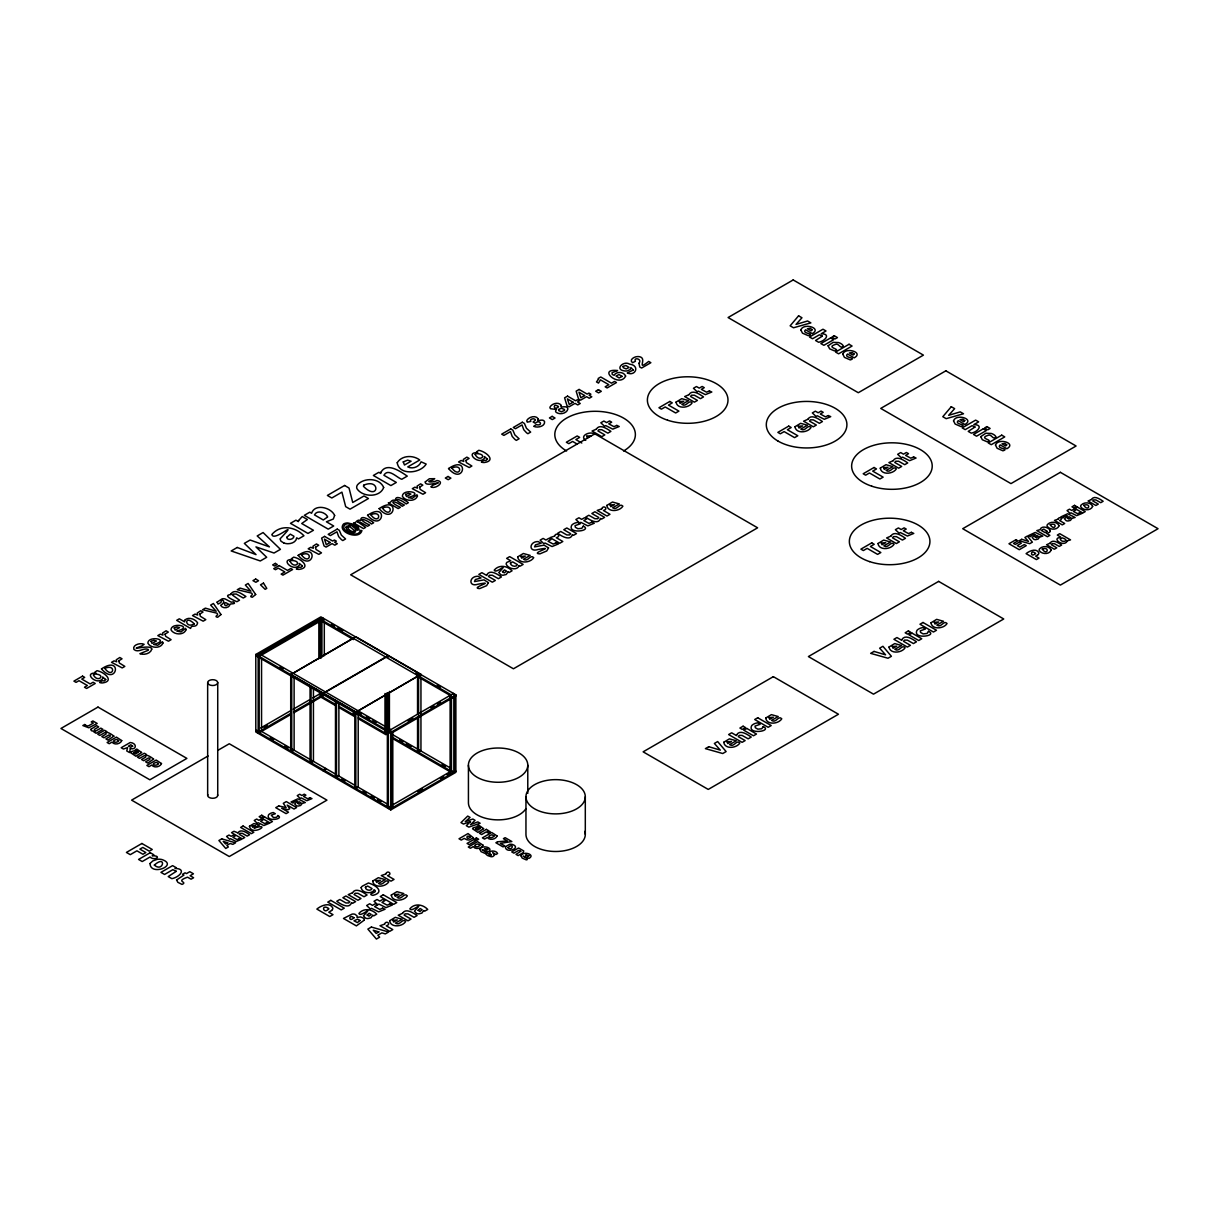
<?xml version="1.0" encoding="UTF-8"?>
<svg xmlns="http://www.w3.org/2000/svg" width="1219" height="1219" viewBox="0 0 1219 1219"><rect width="100%" height="100%" fill="white"/><g stroke="black" fill="none" stroke-linecap="round" stroke-linejoin="round"><path stroke-width="1.5" d="M255.792 654.466L320.902 616.86L455.876 694.8L455.876 772.328L390.766 809.919L255.792 731.994L255.792 654.466L390.766 732.39L455.876 694.8M256.813 655.045L255.792 655.639L390.766 733.564L455.876 695.973M311.135 623.686L314.395 621.797M257.148 655.319L322.258 617.728M323.279 618.231L258.169 655.837L258.169 733.366L290.716 714.563M258.169 657.011L321.648 620.349M355.826 636.745L290.716 674.625L355.826 636.745L420.951 674.336L355.826 712.216L420.951 674.336M208.114 755.963L131.606 800.136L229.279 856.53L326.951 800.136L229.279 743.758L217.881 750.325M256.813 730.227L255.792 730.821L390.766 808.746L455.876 771.155M260.668 728.002L289.97 711.088M293.23 709.199L309.504 699.813M312.765 697.923L319.881 693.809M263.929 727.301L267.19 725.412M323.279 693.428L388.389 655.837M258.169 732.192L290.716 713.389M293.977 711.515L322.258 695.18M293.977 712.688L321.648 696.719M324.3 695.18L321.923 696.552L321.923 692.803M407.923 720.917L412.799 718.098M430.718 707.751L433.964 705.877M437.225 704.003L440.486 702.114M388.389 807.374L451.868 770.728M417.69 791.634L422.566 788.815M440.486 778.484L443.731 776.594M446.992 774.72L450.238 772.831M395.52 500.278C390.385 499.211 391.893 502.99 388.267 502.883A64.912 37.484 0 0 1 390.187 503.95L398.202 508.567L400.35 507.333C387.429 501.283 393.417 499.18 402.209 506.251L404.358 505.016C391.101 498.815 397.668 496.986 406.201 503.95L408.35 502.716C406.856 501.253 394.865 493.451 395.535 500.262M283.768 542.927L280.964 541.206L280.035 538.889C301.245 516.536 273.772 542.821 271.883 534.486C280.553 524.2 295.181 526.562 303.942 535.766L298.518 538.905L296.659 537.838C296.339 541.937 291.6 543.75 288.004 543.72A7.344 4.236 0 0 1 283.768 542.927M594.857 434.452C590.956 430.368 578.629 435.823 585.745 440.379M581.813 443.03L575.856 439.587L579.665 437.377L577.212 435.96L566.347 442.238L568.801 443.655L572.61 441.446L577.09 444.036M323.279 619.42L324.3 619.999M331.416 624.113L334.676 625.987M337.922 627.876L342.813 630.695M416.06 672.979L420.951 675.798M437.225 685.2L440.486 687.074M320.902 620.776L353.464 639.579M416.944 676.225L451.121 695.973L451.121 694.8L320.902 619.602L320.902 658.382M280.065 666.915L283.326 668.789M358.203 712.018L361.464 713.907M366.34 716.726L369.601 718.601M372.862 720.475L376.107 722.364M387.505 728.947L390.766 730.821L390.766 729.648L260.531 654.466L260.531 655.639M290.716 674.336L355.826 711.926M391.649 734.067L450.238 767.909M399.786 739.948L403.032 741.822M406.293 743.697L411.184 746.516M442.101 764.374L445.362 766.263M318.86 694.403L321.237 695.775M320.902 695.973L335.545 704.43M338.806 706.304L355.079 715.705M358.34 717.58L387.032 734.143L387.032 692.803M392.518 737.327L451.121 771.155M335.545 705.603L320.902 697.146L320.902 692.209M338.806 707.477L355.079 716.879M358.34 718.753L386.012 734.737L386.012 694.083M392.518 738.501L451.121 772.328L451.121 697.847M260.531 730.821L335.423 774.05M337.861 775.467L354.942 785.326M357.182 786.621L387.505 804.129M270.298 737.632L273.559 739.506M284.956 746.089L288.202 747.978M341.93 778.987L345.19 780.861M363.094 791.207L366.34 793.081M371.231 795.9L374.477 797.775M377.738 799.664L380.998 801.538M585.303 796.754A29.683 17.127 0 0 1 540.794 811.595A29.683 17.127 0 0 1 540.794 781.928A29.683 17.127 0 0 1 585.303 796.754L585.303 834.345M527.781 765.151A29.683 17.127 0 0 1 483.257 779.977A29.683 17.127 0 0 1 483.257 750.31A29.683 17.127 0 0 1 527.781 765.151L527.781 793.34M525.953 796.754L525.953 834.345A29.683 17.127 0 0 0 558.211 851.426A29.683 17.127 0 0 0 584.846 831.373M468.431 765.151L468.431 802.742A29.683 17.127 0 0 0 492.948 819.61A29.683 17.127 0 0 0 525.983 808.593M454.855 696.552L454.855 771.749M453.834 697.146L453.834 772.328L451.472 770.957L451.472 697.649M453.498 694.601L453.498 693.428L388.389 731.019L388.389 808.547M450.116 695.379L450.116 770.56M420.951 677.688L420.951 750.98L418.574 752.352L418.574 677.17M417.553 676.591L417.553 714.182M417.553 717.93L417.553 751.773M392.792 732.39L392.792 807.572M391.787 732.969L391.787 808.167M390.766 732.39L390.766 809.919M389.41 691.432L389.41 729.023M388.389 657.011L388.389 655.532L323.279 693.123L323.279 694.601M388.389 692.712L388.389 730.318M387.368 731.598L387.368 806.795M384.991 693.504L384.991 732.969M358.203 713.907L358.203 787.215L355.826 788.586L355.826 713.389M354.82 712.81L354.82 787.992M354.47 711.591L354.47 715.355M353.464 711.012L353.464 714.761M338.882 702.738L338.882 776.046L336.505 777.417L336.505 702.235M335.484 701.641L335.484 776.838M325.656 769.585L325.656 768.412L323.279 769.783L323.279 770.957M324.3 621.873L324.3 655.715M321.923 621.37L321.923 657.087M319.881 620.501L319.881 658.108M318.86 621.096L318.86 658.687M313.435 688.065L313.435 761.357L311.074 762.728L311.074 687.546M310.053 686.967L310.053 762.149M294.114 676.895L294.114 750.203L291.737 751.574L291.737 676.393M290.716 675.798L290.716 750.98M261.552 658.108L261.552 731.415M259.175 657.59L259.175 732.771M217.729 682.61A5.028 2.91 0 0 1 210.171 685.124A5.028 2.91 0 0 1 210.171 680.08A5.028 2.91 0 0 1 217.729 682.61L217.729 795.382M207.657 682.61L207.657 795.382M217.561 794.636A5.028 2.91 0 0 1 212.7 798.293A5.028 2.91 0 0 1 207.824 794.636M566.606 450.984A40.288 23.252 0 0 1 566.606 418.102A40.288 23.252 0 0 1 623.579 418.102A40.288 23.252 0 0 1 623.579 450.984M334.631 515.469L333.305 519.035L326.418 521.793L333.701 525.998L328.246 529.153L304.323 515.332L309.778 512.178L311.592 513.245C314.852 503.203 331.324 507.485 334.631 515.469M1050.275 530.661L1049.681 532.246L1046.618 533.465L1049.864 535.339L1047.441 536.741L1036.805 530.6L1040.036 529.671C1041.483 525.206 1048.797 527.111 1050.275 530.661M151.75 649.148C150.623 653.75 143.964 655.197 139.88 653.719L148.337 650.23A1.813 1.051 0 0 0 148.108 649.377C143.613 647.411 138.204 653.399 133.877 649.407C132.14 644.729 140.642 642.504 144.116 644.318L141.709 646.024C125.039 651.936 151.628 643.464 151.75 649.148M639 363.292L639.746 366.995L641.59 368.047L650.87 362.698L648.691 361.433C636.074 371.338 646.969 359.194 640.417 356.984A4.312 2.484 0 0 0 637.598 356.588C634.657 356.42 628.562 359.834 632.585 362.729L635.404 361.281C633.057 356.999 642.703 358.584 639 363.292M217.089 602.125L218.064 604.075L220.959 602.567C220.929 597.828 227.465 601.287 220.654 605.34C222.285 608.571 227.816 608.494 229.66 605.477C227.724 602.689 237.705 604.99 233.484 601.866L231.29 602.201L225.088 598.94A4.099 2.362 0 0 0 222.208 598.803L217.089 602.125M488.423 582.636L486.625 585.669L479.798 588.548C468.797 588.213 498.144 580.381 478.016 584.206C468.142 587.482 468.949 575.993 478.061 576.267L481.017 577.974L475.38 579.528L474.481 581.57L484.004 579.863L488.423 582.636M548.535 547.941L546.737 550.973L539.91 553.853C528.909 553.517 558.241 545.685 538.128 549.495C528.254 552.786 529.061 541.282 538.173 541.571L541.114 543.263L535.491 544.832L534.592 546.874L544.101 545.152L548.535 547.941M105.718 679.486L104.285 680.888L101.985 680.781L99.638 682.488L100.4 682.731A4.343 2.514 0 0 0 102.914 682.884C114.815 681.025 104.148 671.943 97.002 670.694L94.716 672.324A19.733 11.398 0 0 0 96.011 673.162C82.907 672.141 96.179 685.413 102.152 679.227A4.266 2.468 0 0 0 102.533 676.987L105.718 679.486M302.388 565.936L300.956 567.338L298.64 567.246L296.308 568.953L297.055 569.182A4.343 2.514 0 0 0 299.584 569.334C311.485 567.475 300.803 558.393 293.672 557.159L291.387 558.774A19.733 11.398 0 0 0 292.682 559.628C279.578 558.592 292.834 571.863 298.823 565.692A4.266 2.468 0 0 0 299.188 563.437L302.388 565.936M487.478 459.075L486.046 460.477L483.745 460.386L481.414 462.092L482.16 462.321A4.343 2.514 0 0 0 484.674 462.473C496.575 460.614 485.909 451.533 478.777 450.299L476.477 451.914A19.733 11.398 0 0 0 477.772 452.767C464.668 451.731 477.939 465.003 483.928 458.816A4.266 2.468 0 0 0 484.293 456.576L487.478 459.075M277.841 815.526L276.667 817.294L273.513 817.614L271.258 815.161L275.342 813.728L273.254 812.524L271.487 812.997A8.167 4.724 0 0 0 268.637 814.734C264.995 822.429 285.124 819.122 277.841 815.526M583.292 526.12L581.813 528.315L577.867 528.711L575.353 527.278L575.048 525.648L580.153 523.85L577.547 522.357L575.338 522.951A10.224 5.897 0 0 0 571.787 525.115C566.759 534.638 593.104 530.798 583.292 526.12M763.246 726.57L761.784 728.764L757.837 729.16L755.323 727.728L755.018 726.097L760.123 724.299L757.517 722.806L755.308 723.4A10.224 5.897 0 0 0 751.742 725.564C746.729 735.087 773.075 731.248 763.246 726.57M928.528 631.29L927.049 633.484L923.118 633.895L920.589 632.448L920.284 630.832L925.389 629.034L922.783 627.526L920.574 628.12A10.224 5.897 0 0 0 917.023 630.299C912.01 639.823 938.34 635.968 928.528 631.29M154.341 865.063C163.346 873.139 166.957 854.031 154.341 865.063M507.896 847.662C512.833 851.807 514.509 841.567 507.896 847.662M230.97 593.744L230.924 594.567C224.753 595.04 227.359 597.615 236.882 601.714L239.518 600.19L232.509 595.085A2.575 1.493 0 0 1 233.286 594.095L236.227 594.034L243.282 598.011L245.918 596.487C242.139 594.247 234.962 588.396 230.97 593.744M286.694 537.35C287.12 540.413 292.118 539.773 293.505 537.579L293.947 536.269L290.305 534.151L286.694 537.35M297.649 803.23L299.097 804.174L300.88 802.742L299.249 801.812L297.649 803.23M367.163 915.012L368.976 916.2L371.201 914.402L369.159 913.244L367.163 915.012M418.132 910.303L419.946 911.492L422.155 909.709L420.128 908.536L418.132 910.303M502.472 571.681L504.285 572.869L506.51 571.086L504.483 569.913L502.472 571.681M1035.114 536.832L1036.577 537.777L1038.344 536.36L1036.729 535.415L1035.114 536.832M1067.463 518.166L1068.911 519.111L1070.693 517.679L1069.063 516.749L1067.463 518.166M101.482 668.911C116.902 687.089 122.967 654.557 101.482 668.911M298.152 555.361C313.573 573.555 319.637 541.023 298.152 555.361M367.559 515.287C382.979 533.48 389.044 500.948 367.559 515.287M379.124 508.613C394.545 526.791 400.624 494.259 379.124 508.613M425.294 481.886C424.547 488.331 449.019 478.488 432.775 485.269L430.795 486.823C435.229 489.657 445.88 481.673 436.996 480.53C432.654 483.09 423.755 481.764 432.623 480.164L434.726 478.671L429.362 478.762L425.294 481.886M448.546 468.538C463.967 486.716 470.031 454.184 448.546 468.538M538.249 418.894C535.232 422.978 543.232 417.675 544.603 421.744C545.122 426.467 537.32 428.143 533.724 426.33L536.177 424.639C543.567 426.528 540.246 418.666 535.248 423.222L533.114 421.987L535.248 420.387A1.996 1.158 0 0 0 534.699 419.168C533.328 418.056 528.939 419.488 530.859 421.363L527.355 422.17A4.983 2.88 0 0 1 526.882 420.342C528.924 416.761 535.888 414.887 538.249 418.894M361.144 887.722C361.875 892.491 369.464 894.152 373.06 891.302A5.79 3.352 0 0 0 373.989 889.687C379.612 892.78 365.67 893.497 372.877 895.386C384.899 892.399 376.656 885.375 368.428 882.983L362.698 885.969A5.531 3.2 0 0 0 361.144 887.722M828.082 345.785L829.651 348.847L834.619 350.935C842.024 349.213 825.644 347.75 834.832 344.642C839.068 342.097 840.043 350.036 843.35 345.906L842.314 344.627A10.224 5.897 0 0 0 838.55 342.569L833.141 342.341L828.082 345.785M980.762 436.661L982.316 439.739L987.283 441.827C994.689 440.105 978.308 438.627 987.497 435.518C991.733 432.989 992.723 440.928 996.014 436.783L994.994 435.518A10.224 5.897 0 0 0 991.23 433.461L985.805 433.233L980.762 436.661M345.983 527.324C346.409 531.042 352.321 534.425 355.537 531.88L355.308 529.975L359.087 529.884L358.401 527.416L353.876 524.399L347.765 522.951A5.745 3.322 0 0 0 343.575 523.972C336.505 531.911 359.392 540.718 361.936 530.539L360.352 530.387C358.401 539.423 337.541 529.747 345.678 524.261C353.769 520.635 365.426 537.67 350.295 524.505L349.03 525.237C352.154 527.37 346.044 524.551 345.983 527.324M479.936 849.414L481.063 851.654L485.147 853.437C490.51 853.041 473.673 846.245 487.89 851.99C494.99 848.165 481.657 844.112 479.936 849.414M521.031 855.845L522.159 858.069L526.242 859.852C531.606 859.456 514.753 852.66 528.985 858.405C536.086 854.58 522.753 850.527 521.031 855.845M800.868 329.968L802.483 333.153L808.319 335.697C815.709 333.397 801.051 333.808 805.591 329.8L812.235 333.625C822.368 328.17 803.336 322.38 800.868 329.968M842.817 354.18L844.432 357.38L850.268 359.91C857.658 357.624 842.999 358.036 847.54 354.013L854.184 357.853C864.317 352.382 845.285 346.607 842.817 354.18M953.532 420.845L955.147 424.044L960.983 426.574C968.374 424.273 953.715 424.7 958.256 420.677L964.899 424.517C975.032 419.046 956.001 413.256 953.532 420.845M995.481 445.072L997.096 448.257L1002.932 450.801C1010.322 448.501 995.664 448.912 1000.205 444.905L1006.848 448.729C1016.981 443.274 997.95 437.484 995.481 445.072M162.95 643.022C160.817 648.919 150.775 648.325 147.895 643.266C147.819 634.886 171.635 639.762 153.685 644.44L157.754 645.293L162.447 641.697L162.95 643.022M186.08 629.659C183.947 635.571 173.921 634.977 171.041 629.903C170.95 621.538 194.766 626.414 176.816 631.092L180.9 631.945L185.593 628.349L186.08 629.659M417.462 496.087C415.329 501.984 405.287 501.39 402.407 496.331C402.316 487.95 426.147 492.826 408.197 497.504L412.266 498.358L416.959 494.762L417.462 496.087M121.732 740.588C120.513 744.093 114.251 745.342 112.057 742.081L109.222 743.712L107.104 742.493L116.415 737.114L121.732 740.588M161.487 763.536C160.268 767.041 154.005 768.29 151.811 765.029L148.977 766.66L146.844 765.441L156.154 760.062L161.487 763.536M482.937 845.117C481.718 848.622 475.44 849.872 473.262 846.611L470.412 848.256L468.294 847.022L477.604 841.659L482.937 845.117M497.047 835.96C495.828 839.464 489.55 840.714 487.371 837.453L484.522 839.083L482.404 837.864L491.714 832.486L497.047 835.96M561.273 405.47C559.064 409.005 567.216 404.418 567.902 408.914C567.064 413.424 559.856 415.039 556.321 412.418A4.16 2.392 0 0 1 555.651 410.681L556.519 409.477L550.622 408.746A4.16 2.408 0 0 1 549.967 407.146C551.826 403.459 558.805 401.493 561.273 405.47M470.26 837.179C465.917 841.201 465.704 833.385 470.26 837.179M357.822 521.915L365.654 527.37L363.491 528.604L355.476 523.987A64.912 37.484 0 0 0 353.556 522.921C357.182 523.027 355.704 519.248 360.809 520.315C360.184 513.473 372.115 521.321 373.654 522.753L371.505 523.987C362.972 517.024 356.405 518.852 369.647 525.054L367.498 526.288L360.077 522.052L357.822 521.915M227.983 604.03C224.296 609.546 222.605 599.184 227.983 604.03M302.083 803.443L300.636 805.469L298.228 806.064A3.261 1.889 0 0 1 296.354 805.713L294.693 803.915L297.802 800.959L295.623 800.929L292.941 803.047L291.067 801.965L297.847 798.811L305.314 802.529L302.083 803.443M372.694 915.286L370.896 917.816L367.894 918.547A4.084 2.362 0 0 1 365.532 918.105L363.46 915.865C374.812 903.553 360.291 918.029 358.935 913.427C363.75 907.713 371.871 909.024 376.747 914.128L373.73 915.88L372.694 915.286M423.663 910.578L421.865 913.107L418.864 913.854A4.084 2.362 0 0 1 416.502 913.412L414.43 911.172C425.934 898.769 411.169 913.366 409.904 908.719C414.719 903.005 422.841 904.315 427.717 909.435L424.7 911.172L423.663 910.578M508.018 571.955L506.205 574.484L503.203 575.216A4.084 2.362 0 0 1 500.841 574.789L498.784 572.549C510.121 560.237 495.6 574.698 494.244 570.096C499.059 564.382 507.18 565.692 512.056 570.812L509.039 572.549L508.018 571.955M1039.548 537.046L1038.116 539.072L1035.708 539.667A3.261 1.889 0 0 1 1033.819 539.316L1032.173 537.518L1035.281 534.562L1033.087 534.532L1030.421 536.65L1028.546 535.568L1035.312 532.413L1042.794 536.131L1039.548 537.046M1071.897 518.38L1070.45 520.406L1068.042 520.985A3.261 1.889 0 0 1 1066.168 520.65L1064.507 518.852L1067.615 515.896L1065.436 515.866L1062.755 517.984L1060.88 516.886L1067.661 513.748L1075.128 517.466L1071.897 518.38M194.278 623.869C184.663 629.537 183.795 613.279 194.278 623.869M176.572 879.981L177.837 882.312L182.027 884.415C188.351 881.703 174.546 881.764 187.558 877.177L191.063 879.204L193.608 877.741L190.103 875.714L193.44 873.794L189.798 871.692L186.461 873.612L185.075 872.804L182.53 874.282L183.932 875.074L176.572 879.981M298.609 520.528L298.442 521.625L295.927 520.178L290.472 523.332L307.98 533.434L313.435 530.28L301.718 523.515L307.386 519.523L302.236 516.536L298.609 520.528M383.665 487.493C379.901 497.794 362.607 497.382 356.984 488.712A10.697 6.171 0 0 1 357.67 484.613C364.329 477.315 379.718 477.894 383.665 487.493M385.813 873.993L381.288 875.562L391.009 881.169L394.042 879.417L387.535 875.653C393.249 874.084 387.2 869.482 385.813 873.993M384.549 924.17L380.023 925.724L389.76 931.346L392.792 929.594L386.271 925.831C391.985 924.261 385.951 919.644 384.549 924.17M554.599 536.07L550.074 537.625L559.811 543.247L562.828 541.495L556.321 537.731C562.035 536.162 555.986 531.545 554.599 536.07M601.729 508.856L597.203 510.411L606.94 516.033L609.972 514.281L603.451 510.517C609.165 508.948 603.115 504.331 601.729 508.856M1051.159 550.089C1049.483 554.66 1041.803 554.477 1039.304 550.622A4.754 2.743 0 0 1 1039.609 548.794C1042.565 545.548 1049.407 545.807 1051.159 550.089M1058.107 519.142L1054.496 520.391L1062.282 524.886L1064.705 523.484L1059.494 520.467C1064.065 519.218 1059.22 515.53 1058.107 519.142M1059.082 525.739C1057.406 530.311 1049.711 530.128 1047.212 526.273A4.754 2.743 0 0 1 1047.517 524.444C1050.473 521.199 1057.315 521.458 1059.082 525.739M1092.666 506.342C1090.99 510.913 1083.31 510.731 1080.811 506.875A4.754 2.743 0 0 1 1081.116 505.062C1084.072 501.817 1090.914 502.076 1092.666 506.342M249.438 826.269C251.876 837.118 273.102 822.261 254.131 828.128L259.434 825.05L253.979 823.526L249.438 826.269M397.226 462.717C398.994 475.669 420.326 473.673 426.178 464.073L421.088 461.803C419.351 466.862 412.51 469.406 407.786 466.907L419.747 460.005C413.104 454.885 401.889 455.175 397.226 462.717M372.664 881.108C373.639 888.301 385.478 887.188 388.739 881.855C385.341 878 382.995 886.731 378.515 883.425L385.158 879.6L378.347 877.68L372.664 881.108M391.269 895.096C392.244 902.289 404.098 901.176 407.344 895.843C403.946 891.973 401.615 900.719 397.135 897.413L403.779 893.573L396.952 891.668L391.269 895.096M389.623 920.756C390.613 927.964 402.453 926.851 405.698 921.503C402.316 917.648 399.969 926.379 395.489 923.088L402.133 919.248L395.306 917.343L389.623 920.756M517.648 556.915C518.624 564.123 530.478 563.01 533.724 557.677C530.326 553.807 527.979 562.553 523.515 559.247L530.158 555.407L523.332 553.502L517.648 556.915M625.606 376.062C619.663 388.465 596.411 368.138 617.591 370.546L612.09 372.679L612.182 374.385L614.147 375.33C616.144 371.109 624.082 371.704 625.606 376.062M606.803 505.443C607.793 512.635 619.633 511.538 622.879 506.19C619.496 502.335 617.149 511.066 612.669 507.774L619.313 503.935L612.487 502.03L606.803 505.443M676.057 402.102C677.033 409.294 688.872 408.182 692.133 402.849C688.735 398.979 686.388 407.725 681.909 404.418L688.552 400.594L681.741 398.674L676.057 402.102M723.751 742.28C724.741 749.472 736.581 748.359 739.826 743.026C736.444 739.171 734.097 747.902 729.617 744.596L736.261 740.771L729.434 738.851L723.751 742.28M794.971 426.741C795.946 433.934 807.786 432.836 811.046 427.488C807.648 423.633 805.302 432.364 800.822 429.073L807.466 425.233L800.654 423.328L794.971 426.741M765.7 718.052C766.69 725.259 778.53 724.147 781.775 718.799C778.392 714.943 776.046 723.675 771.566 720.383L778.21 716.543L771.383 714.639L765.7 718.052M880.286 468.126C881.276 475.319 893.116 474.206 896.361 468.873C892.978 465.018 890.632 473.749 886.152 470.443L892.796 466.618L885.969 464.698L880.286 468.126M878 543.506C878.99 550.698 890.83 549.586 894.076 544.253C890.693 540.398 888.346 549.129 883.866 545.822L890.51 541.998L883.684 540.078L878 543.506M889.032 646.999C890.007 654.207 901.847 653.094 905.107 647.761C901.71 643.891 899.363 652.637 894.883 649.331L901.527 645.491L894.716 643.586L889.032 646.999M930.981 622.787C931.956 629.979 943.811 628.867 947.056 623.534C943.658 619.679 941.327 628.41 936.847 625.103L943.491 621.279L936.664 619.359L930.981 622.787M558.454 406.582C553.868 411.992 551.994 401.935 558.454 406.582M132.642 746.196L130.692 747.171L128.361 746.18L130.799 744.779L132.642 746.196M347.735 527.187C347.385 529.503 354.074 533.831 354.287 530.356L350.051 526.898L347.735 527.187M130.326 748.588L129.519 752.55L126.761 750.95L127.553 747.597L123.439 749.03L121.184 747.735L130.204 742.523C137.29 743.072 136.665 750.31 130.326 748.588M491.257 854.839C488.987 856.835 488.027 850.618 485.893 853.879A8.457 4.891 0 0 0 487.874 855.662L490.983 856.683A2.895 1.676 0 0 0 492.964 856.469L494.32 855.311L492.689 852.492L495.859 854.519L497.581 853.529C496.057 849.521 485.939 850.557 491.257 854.839M633.255 370.043L627.236 372.953C635.571 376.701 640.204 365.38 629.613 364.161C623.625 360.184 614.193 369.601 624.433 370.911A4.861 2.804 0 0 0 627.556 370.82L630.223 369.509L630.848 367.528L633.255 370.043M623.046 366.447L623.259 367.681L626.139 368.93L629.08 367.437L625.911 365.487L623.046 366.447M598.468 379.277L596.487 381.913L598.499 383.086L600.434 379.856L608.83 384.701L605.157 386.804L607.123 387.947L616.479 382.553L614.513 381.41L611.466 383.177L600.738 376.976L598.239 378.423L598.468 379.277M519.096 565.57C517.344 571.132 507.942 568.724 506.22 564.214A5.44 3.139 0 0 1 506.997 562.294L510.776 560.77L506.632 558.378L509.664 556.626L523.149 564.412L520.117 566.165L519.096 565.57M1067.28 540.84C1065.878 545.289 1058.366 543.354 1056.98 539.743A4.358 2.514 0 0 1 1057.604 538.204L1060.621 536.985L1057.315 535.08L1059.738 533.678L1070.526 539.895L1067.28 540.84M150.044 863.524C150.272 876.537 178.843 865.292 162.066 859.593A7.131 4.114 0 0 0 157.327 859.319L152.786 860.919L150.044 863.524M237.964 832.897L233.972 831.267L231.534 832.668L242.322 838.901L244.745 837.499L239.229 834.314L240.021 833.324L242.337 833.339L247.167 836.097L249.605 834.68C246.863 832.836 240.615 828.28 237.964 832.897M381.059 472.088L380.755 473.444L378.819 472.317L373.364 475.471L390.872 485.589L396.327 482.434L383.909 475.273C388.221 467.593 397.044 477.818 401.782 479.28L407.268 476.111C401.066 471.951 387.017 461.711 381.059 472.088M352.504 892.765L348.223 894.639L357.959 900.262L360.992 898.51L354.089 894.517L355.079 893.283L357.975 893.314L364.024 896.757L367.071 894.99C363.628 892.689 355.826 886.99 352.504 892.765M402.529 913.336L398.247 915.21L407.984 920.833L411.016 919.08L404.114 915.088L405.104 913.854L407.999 913.884L414.049 917.328L417.096 915.56C413.652 913.26 405.851 907.561 402.529 913.336M486.869 574.713L486.701 575.459L481.871 572.671L478.838 574.423L492.324 582.194L495.356 580.457L488.453 576.465L489.444 575.231L492.339 575.261L498.388 578.705L501.436 576.937C497.992 574.637 490.19 568.938 486.869 574.713M596.35 429.164L592.068 431.038L601.79 436.661L604.822 434.909L597.935 430.932L598.925 429.682L601.82 429.728L607.854 433.156L610.902 431.389C607.458 429.088 599.657 423.389 596.35 429.164M505.397 846.763C505.535 854.367 522.189 847.799 512.407 844.477A4.16 2.408 0 0 0 509.649 844.31L505.397 846.763M688.964 394.666L684.682 396.541L694.403 402.163L697.436 400.411L690.548 396.434L691.523 395.185L694.419 395.23L700.468 398.659L703.515 396.906C700.072 394.59 692.27 388.907 688.964 394.666M807.862 419.306L803.595 421.195L813.317 426.802L816.349 425.05L809.462 421.073L810.437 419.839L813.332 419.869L819.381 423.313L822.429 421.545C818.985 419.229 811.184 413.546 807.862 419.306M736.657 734.844L736.489 735.59L731.659 732.802L728.627 734.554L742.112 742.341L745.144 740.588L738.242 736.611L739.232 735.377L742.127 735.407L748.176 738.836L751.224 737.084C747.78 734.767 739.963 729.084 736.657 734.844M893.192 460.691L888.91 462.58L898.647 468.187L901.679 466.435L894.776 462.458L895.767 461.224L898.662 461.254L904.711 464.683L907.759 462.93C904.315 460.614 896.498 454.931 893.192 460.691M890.906 536.07L886.624 537.945L896.361 543.567L899.393 541.815L892.491 537.838L893.481 536.604L896.376 536.634L902.426 540.063L905.473 538.31C902.03 535.994 894.213 530.311 890.906 536.07M901.923 639.579L901.755 640.325L896.94 637.537L893.908 639.289L907.378 647.076L910.41 645.323L903.523 641.331L904.498 640.097L907.393 640.127L913.442 643.571L916.49 641.803C913.046 639.503 905.245 633.804 901.923 639.579M1050.001 543.232L1046.588 544.741L1054.359 549.236L1056.782 547.834L1051.266 544.649L1052.058 543.659L1054.374 543.689L1059.22 546.432L1061.658 545.03C1058.9 543.171 1052.652 538.615 1050.001 543.232M1091.508 499.485L1088.079 500.994L1095.866 505.489L1098.289 504.087L1092.773 500.902L1093.565 499.912L1095.881 499.942L1100.711 502.685L1103.149 501.283C1100.407 499.44 1094.159 494.884 1091.508 499.485M622.147 376.397L619.161 377.966L616.022 376.062L618.947 374.553L622.147 376.397M133.496 752.854L135.599 754.012L137.016 753.19L133.496 752.854M184.602 620.364L184.709 621.919L179.33 618.81L176.679 620.334L190.575 628.44C191.17 623.93 196.457 628.775 197.646 622.848C195.147 618.917 188.107 616.387 184.602 620.364M475.517 829.011L477.619 830.169L479.037 829.347L475.517 829.011M220.974 614.544L217.622 617.302C213.02 616.357 219.816 615.351 216.86 613.142L202.567 609.759L205.356 608.144L216.205 611.237L210.643 605.096L213.416 603.496L220.974 614.544M255.685 594.506L252.318 597.264C247.716 596.32 254.527 595.314 251.571 593.104L237.278 589.722L240.067 588.107L250.916 591.2L245.354 585.059L248.112 583.459L255.685 594.506M93.436 674.899C97.733 683.585 106.982 674.442 94.869 674.031A2.316 1.341 0 0 0 93.436 674.899M290.107 561.349C294.404 570.05 303.653 560.908 291.539 560.481A2.316 1.341 0 0 0 290.107 561.349M475.197 454.489C479.494 463.174 488.758 454.032 476.629 453.62A2.316 1.341 0 0 0 475.197 454.489M558.652 409.493L558.805 410.651L561.365 411.748L564.397 410.498A2.148 1.249 0 0 0 564.199 409.31L561.182 408.258L558.652 409.493M113.855 736.124L108.034 740.146L105.901 738.912L110.121 736.444L110.182 735.347L108.781 735.011L103.95 737.785L101.817 736.566L106.053 734.097L106.114 732.985L104.712 732.649L99.882 735.438L97.764 734.219L104.575 730.288L106.693 731.507L105.946 731.933C109.451 732.878 111.188 734.097 113.855 736.124M153.594 759.071L147.773 763.094L145.64 761.86L149.876 759.391L149.937 758.294L148.535 757.959L143.705 760.732L141.572 759.513L145.792 757.045L145.853 755.932L144.451 755.597L139.621 758.386L137.503 757.167L144.314 753.235L146.432 754.454L145.686 754.881C149.19 755.826 150.927 757.045 153.594 759.071M351.529 902.73C349.259 909.557 339.994 903.828 336.794 901.237L339.842 899.485L345.937 902.959L348.786 902.944L349.777 901.71L342.874 897.733L345.906 895.98L355.643 901.603L352.611 903.34L351.529 902.73M572.427 534.714C570.157 541.556 560.877 535.811 557.692 533.236L560.74 531.469L566.835 534.943L569.684 534.943L570.66 533.693L563.772 529.716L566.805 527.964L576.526 533.587L573.494 535.339L572.427 534.714M600.51 518.502C598.239 525.343 588.96 519.599 585.775 517.024L588.823 515.256L594.918 518.73L597.767 518.73L598.742 517.481L591.855 513.504L594.887 511.751L604.609 517.374L601.577 519.126L600.51 518.502M90.892 729.312L91.273 730.638L94.762 731.613L94.015 732.055L96.133 733.274L102.945 729.343L100.827 728.124L95.996 730.897L94.488 730.501L94.488 729.358L98.693 726.89L96.56 725.655L90.892 729.312M118.792 660.835L119.355 662.999L124.841 666.397L122.205 667.921L111.523 662.328L114.068 660.85L116.689 661.81L116.277 659.769L119.812 657.513L122.037 658.793L118.792 660.835M165.068 634.109L165.632 636.288L171.102 639.685L168.466 641.209L157.8 635.602L160.344 634.139L162.965 635.099L162.554 633.057L166.089 630.787L168.313 632.082L165.068 634.109M199.779 614.071L200.327 616.25L205.813 619.648L203.177 621.172L192.511 615.565L195.055 614.102L197.676 615.062L197.265 613.02L200.785 610.749L203.024 612.045L199.779 614.071M315.462 547.285L316.011 549.449L321.496 552.847L318.86 554.371L308.194 548.779L310.738 547.301L313.359 548.276L312.948 546.234L316.468 543.964L318.708 545.243L315.462 547.285M419.58 487.173L420.128 489.337L425.614 492.735L422.978 494.259L412.312 488.667L414.856 487.189L417.477 488.164L417.066 486.122L420.585 483.852L422.825 485.132L419.58 487.173M465.856 460.462L466.405 462.626L471.89 466.024L469.254 467.547L458.588 461.955L461.132 460.477L463.753 461.437L463.342 459.411L466.862 457.14L469.102 458.42L465.856 460.462M104.758 668.347C113.062 679.867 117.161 663.151 104.758 668.347M301.428 554.797C309.717 566.317 313.832 549.601 301.428 554.797M370.835 514.723C379.139 526.242 383.238 509.527 370.835 514.723M382.4 508.049C390.705 519.568 394.804 502.853 382.4 508.049M451.822 467.974C460.112 479.494 464.226 462.778 451.822 467.974M176.298 871.326L168.222 876.568L171.879 878.67C179.894 877.116 186.934 868.492 174.972 868.461L176.252 867.715L172.61 865.627L160.938 872.362L164.58 874.465L172.854 869.68L176.298 871.326M520.711 851.319L516.003 854.367L518.136 855.601L523.119 852.691L523.743 850.953L518.563 847.997L511.751 851.929L513.869 853.148L518.7 850.359L520.711 851.319M822.292 336.139L815.572 340.512L818.619 342.265C825.293 340.97 831.16 333.793 821.195 333.762L826.01 330.974L822.977 329.221L809.507 337.008L812.54 338.76L819.427 334.783L822.292 336.139M974.956 427.031L968.236 431.389L971.284 433.156C977.973 431.846 983.84 424.669 973.859 424.639L978.674 421.865L975.642 420.113L962.172 427.884L965.204 429.637L972.092 425.66L974.956 427.031M252.104 825.903L252.653 827.274L255.594 825.583L252.104 825.903M403.245 461.925L404.479 465.018L411.077 461.209L407.634 460.142L403.245 461.925M376.001 880.667L376.686 882.388L380.343 880.27L376.001 880.667M394.606 894.639L395.291 896.361L398.963 894.243L394.606 894.639M392.96 920.315L393.661 922.036L397.318 919.918L392.96 920.315M520.985 556.473L521.671 558.195L525.328 556.077L520.985 556.473M586.781 436.143L587.467 437.865L591.139 435.747L586.781 436.143M610.14 505.001L610.826 506.723L614.498 504.605L610.14 505.001M679.394 401.645L680.08 403.367L683.737 401.264L679.394 401.645M798.308 426.3L798.994 428.021L802.651 425.903L798.308 426.3M727.088 741.838L727.773 743.544L731.446 741.442L727.088 741.838M769.037 717.61L769.738 719.332L773.395 717.214L769.037 717.61M883.623 467.685L884.308 469.406L887.981 467.288L883.623 467.685M881.337 543.064L882.023 544.771L885.695 542.668L881.337 543.064M892.369 646.558L893.055 648.279L896.712 646.161L892.369 646.558M934.318 622.345L935.003 624.052L938.676 621.949L934.318 622.345M473.383 837.788L469.208 840.013A4.769 2.758 0 0 1 466.374 839.525L464.226 838.382L461.27 840.089L458.999 838.779L468.035 833.567L473.383 837.788M353.967 917.8C348.253 923.255 348.649 913.168 353.967 917.8M364.283 920.101L356.375 925.891L343.468 918.456L352.123 914.113A3.505 2.027 0 0 1 355.079 914.326L357.137 915.957L356.984 917.374L360.672 916.932L363.552 918.227A4.876 2.819 0 0 1 364.283 920.101M151.08 641.346L152.04 643.48L156.382 640.981L153.838 640.31L151.08 641.346M174.226 627.983L175.186 630.116L179.513 627.617L176.984 626.962L174.226 627.983M405.592 494.411L406.552 496.544L410.879 494.045L408.35 493.375L405.592 494.411M510.411 563.071C510.258 565.951 516.216 567.78 517.42 564.61L512.65 561.852L510.411 563.071M1060.347 538.828C1060.698 543.613 1071.44 540.566 1062.13 537.853L1060.347 538.828M328.658 908.917C323.34 915.088 320.658 903.553 328.429 908.277L328.658 908.917M1035.525 553.502C1030.009 558.744 1030.36 548.184 1035.525 553.502M141.572 752.473L135.934 756.252L130.585 752.672A2.849 1.646 0 0 1 131.119 751.727L133.831 750.889L138.311 752.458L138.356 751.361L135.157 750.005L136.802 749.06L141.572 752.473M483.577 828.63L477.955 832.409L472.591 828.829A2.849 1.646 0 0 1 473.124 827.869L475.852 827.046L480.332 828.615L480.362 827.503L477.162 826.162L478.808 825.202L483.577 828.63M360.032 920.482L357.396 922.57L353.998 920.802L357.563 919.156L360.032 920.482M327.5 517.085L323.279 519.98L314.472 514.89C317.169 509.633 325.001 512.346 327.484 516.445L327.5 517.085M1047.106 531.377L1045.232 532.673L1041.316 530.402L1043.784 529.092L1047.106 531.377M365.41 887.234C365.09 890.114 370.926 891.577 372.054 888.575L367.65 886.03L365.41 887.234M363.689 485.208L363.46 486.335C378.713 501.908 381.105 477.635 363.689 485.208M1050.199 524.719C1055.06 532.154 1058.26 521.762 1050.199 524.719M1042.275 549.068C1047.136 556.504 1050.351 546.112 1042.275 549.068M1083.782 505.321C1088.643 512.757 1091.843 502.365 1083.782 505.321M487.798 849.277L487.082 850.039L484.522 848.561L487.798 849.277M812.083 329.755L811.077 330.852L807.405 328.734L810.391 328.338L812.083 329.755M528.894 855.692L528.177 856.454L525.602 854.976L528.894 855.692M854.047 353.967L853.026 355.079L849.353 352.961L852.34 352.565L854.047 353.967M964.762 420.631L963.741 421.728L960.069 419.626L963.056 419.214L964.762 420.631M1006.711 444.859L1005.69 445.956L1002.018 443.838L1005.005 443.442L1006.711 444.859M118.7 740.649C116.811 744.123 109.39 741.137 116.704 739.4L118.7 740.649M158.44 763.597C156.565 767.071 149.129 764.084 156.459 762.347L158.44 763.597M479.89 845.178C478 848.653 470.58 845.666 477.894 843.929L479.89 845.178M494 836.021C492.11 839.495 484.69 836.508 492.004 834.771L494 836.021M239.335 838.565L237.035 839.556L232.905 837.301L235.237 835.944L233.545 834.969L231.214 836.325L228.989 835.045L226.566 836.432L229.553 839.236L230.482 838.702L236.136 841.521L241.255 839.434L239.335 838.565M267.037 822.566L264.736 823.556L260.592 821.316L262.938 819.96L261.247 818.985L258.9 820.341L256.676 819.046L254.253 820.448L257.239 823.252L258.169 822.718L263.837 825.537L268.957 823.434L267.037 822.566M616.799 425.431L613.919 426.665L608.753 423.846L611.679 422.17L609.561 420.936L606.635 422.627L603.862 421.027L600.83 422.78L604.563 426.269L605.721 425.599L612.791 429.134L619.206 426.513L616.799 425.431M310.022 797.744L307.721 798.735L303.592 796.495L305.923 795.138L304.232 794.163L301.901 795.519L299.676 794.224L297.253 795.626L300.24 798.43L301.169 797.896L306.822 800.715L311.942 798.613L310.022 797.744M556.077 542.821L553.197 544.07L548.032 541.251L550.958 539.56L548.84 538.341L545.914 540.032L543.141 538.417L540.108 540.169L543.842 543.674L545 543.004L552.07 546.539L558.485 543.903L556.077 542.821M591.855 522.174L588.975 523.408L583.81 520.589L586.72 518.913L584.617 517.694L581.692 519.37L578.918 517.77L575.886 519.523L579.619 523.012L580.777 522.341L587.848 525.877L594.247 523.256L591.855 522.174M709.412 390.933L706.532 392.168L701.367 389.349L704.277 387.672L702.174 386.453L699.249 388.13L696.46 386.53L693.443 388.282L697.177 391.771L698.335 391.101L705.405 394.636L711.805 392.015L709.412 390.933M382.629 908.155L379.764 909.404L374.583 906.586L377.509 904.894L375.391 903.675L372.481 905.367L369.692 903.767L366.66 905.519L370.393 909.008L371.551 908.338L378.637 911.873L385.036 909.252L382.629 908.155M390.004 903.904L387.139 905.153L381.958 902.334L384.884 900.643L382.766 899.424L379.84 901.115L377.067 899.5L374.035 901.252L377.768 904.757L378.926 904.087L386.012 907.622L392.411 904.986L390.004 903.904M828.326 415.572L825.446 416.822L820.28 414.003L823.191 412.312L821.088 411.093L818.162 412.784L815.374 411.169L812.342 412.921L816.075 416.426L817.248 415.755L824.318 419.29L830.718 416.654L828.326 415.572M913.64 456.957L910.776 458.192L905.595 455.388L908.521 453.697L906.403 452.478L903.477 454.169L900.704 452.554L897.672 454.306L901.405 457.795L902.563 457.125L909.648 460.675L916.048 458.039L913.64 456.957M911.355 532.337L908.49 533.572L903.309 530.768L906.235 529.076L904.117 527.857L901.191 529.534L898.418 527.934L895.386 529.686L899.119 533.175L900.277 532.505L907.363 536.04L913.762 533.419L911.355 532.337M1079.851 512.681L1077.55 513.671L1073.406 511.416L1075.737 510.075L1074.046 509.1L1071.714 510.441L1069.49 509.161L1067.067 510.563L1070.053 513.367L1070.983 512.818L1076.636 515.652L1081.756 513.549L1079.851 512.681M798.597 315.812L790.141 325.823L793.508 327.774L810.848 322.883L807.572 320.993L796.022 324.422L801.965 317.763L798.597 315.812M951.262 406.704L942.805 416.715L946.173 418.666L963.513 413.774L960.237 411.885L948.687 415.313L954.629 408.639L951.262 406.704M470.458 821.636L466.313 825.69L468.812 827.122L480.118 823.236L477.833 821.911L470.458 824.654L475.075 820.326L472.835 819.031L465.262 821.652L470.077 817.431L467.715 816.075L460.98 822.612L463.464 824.044L470.458 821.636M331.614 910.456L328.78 912.223L333 914.661L329.755 916.536L316.864 909.084C320.734 905.808 329.831 901.694 332.833 908.125A6.811 3.931 0 0 1 331.614 910.456M1037.902 554.736L1035.632 556.154L1038.999 558.104L1036.409 559.597L1026.093 553.639C1029.202 551.018 1036.47 547.727 1038.862 552.862A5.455 3.154 0 0 1 1037.902 554.736M237.263 547.468L231.199 550.958L260.302 560.969L266.687 557.281L255.944 546.889L274.031 553.03L280.431 549.342L263.091 532.551L257.194 535.949L269.414 546.889L250.139 540.032L244.349 543.369L256.036 554.615L237.263 547.468M344.611 485.482L327.378 495.432L331.812 497.992L341.93 492.141L345.678 506.647L350.036 509.161L368.443 498.525L364.024 495.965L352.733 502.487L349.03 488.042L344.611 485.482M275.311 563.391L272.66 564.915L274.61 566.043L277.262 564.519L275.311 563.391M82.542 676.149L73.917 681.131L76.066 682.366L78.991 680.674L87.402 685.535L84.477 687.226L86.61 688.461L95.234 683.478L93.101 682.244L90.16 683.935L81.764 679.074L84.69 677.398L82.542 676.149M324.604 536.39L321.648 538.097L324.056 545.96L326.052 547.102L332.086 543.628L334.783 545.183L337.297 543.735L334.6 542.165L336.368 541.145L334.402 540.017L332.635 541.038L324.604 536.39M337.236 529.107L328.185 534.333L330.364 535.583L336.947 531.789L338.669 536.619L341.488 539.682L342.813 540.55L345.571 538.95L341.35 535.111L339.324 530.326L337.236 529.107M510.761 428.92L501.71 434.147L503.889 435.396L510.471 431.602L512.193 436.432L515.012 439.495L516.338 440.364L519.096 438.764L514.875 434.924L512.864 430.139L510.761 428.92M522.326 422.246L513.275 427.473L515.454 428.722L522.037 424.913L523.774 429.758L526.578 432.821L527.903 433.69L530.661 432.09L526.44 428.25L524.429 423.45L522.326 422.246M567.551 396.129L564.595 397.836L567.003 405.698L568.983 406.841L575.018 403.367L577.715 404.921L580.244 403.474L577.547 401.904L579.315 400.883L577.349 399.756L575.581 400.777L567.551 396.129M579.116 389.455L576.16 391.162L578.568 399.024L580.549 400.167L586.583 396.693L589.295 398.247L591.809 396.784L589.112 395.23L590.88 394.209L588.914 393.067L587.147 394.087L579.116 389.455M255.685 579.055L252.958 580.625L255.838 582.286L258.55 580.716L255.685 579.055M279.09 565.57L273.726 568.679L275.509 569.715L278.237 568.13L284.85 571.955L281.132 574.103L282.915 575.124L292.606 569.532L290.808 568.511L287.486 570.416L279.09 565.57M330.12 542.485L326.296 544.695L324.467 539.133L330.12 542.485M573.052 402.224L569.243 404.434L567.399 398.872L573.052 402.224M584.617 395.55L580.808 397.744L578.979 392.198L584.617 395.55M263.472 583.109L260.516 584.815L265.148 589.326L266.778 588.396L263.472 583.109M448.043 476.477L445.316 478.046L448.196 479.707L450.908 478.138L448.043 476.477M552.161 416.365L549.434 417.934L552.314 419.595L555.026 418.026L552.161 416.365M598.438 389.653L595.71 391.223L598.575 392.884L601.302 391.314L598.438 389.653M793.188 279.943L728.078 317.534L858.298 392.716L923.423 355.125L793.188 279.943M97.992 707.081L60.95 728.474L149.846 779.794L186.888 758.401L97.992 707.081M84.69 724.513L82.862 725.564L88.789 727.804L97.2 723.461L92.873 720.962L91.227 721.907L93.299 723.111L88.804 725.686L87.021 726.006L84.69 724.513M594.842 433.827L350.661 574.804L513.443 668.789L757.624 527.812L594.842 433.827M669.81 401.462L658.946 407.74L661.414 409.157L665.224 406.963L675.661 412.982L678.907 411.108L668.469 405.089L672.279 402.895L669.81 401.462M830.581 337.953L820.859 343.56L823.892 345.312L833.613 339.705L830.581 337.953M834.253 335.728L831.891 337.099L835.091 338.943L837.453 337.587L834.253 335.728M849.049 344.276L835.564 352.062L838.596 353.815L852.081 346.028L849.049 344.276M788.723 426.117L777.859 432.379L780.328 433.796L784.137 431.602L794.575 437.636L797.82 435.762L787.383 429.728L791.192 427.534L788.723 426.117M945.853 370.82L880.743 408.411L1010.962 483.608L1076.087 446.002L945.853 370.82M141.892 843.487L126.41 852.431L130.281 854.656L136.924 850.816L142.913 854.26L145.853 852.569L139.88 849.11L142.806 847.418L149.297 851.182L152.253 849.475L141.892 843.487M150.242 852.706L138.57 859.441L142.212 861.543L150.028 857.033C154.828 861.422 162.736 855.616 152.207 855.768L153.884 854.809L150.242 852.706M243.053 826.025L240.631 827.427L251.404 833.644L253.826 832.257L243.053 826.025M261.719 815.237L259.159 816.715L261.049 817.812L263.624 816.334L261.719 815.237M221.736 838.87L218.902 840.5L225.744 848.47L228.334 846.976L226.871 845.376L230.117 843.502L232.875 844.356L235.541 842.817L221.736 838.87M278.74 805.957L275.753 807.679L286.084 813.637L288.522 812.22L281.68 808.273L287.974 809.736L289.741 808.715L287.196 805.089L294.038 809.035L296.613 807.542L286.297 801.584L283.311 803.321L286.13 807.572L278.74 805.957M264.66 817.02L262.237 818.421L270.008 822.901L272.447 821.515L264.66 817.02M874.053 467.502L863.189 473.764L865.642 475.181L869.452 472.987L879.889 479.006L883.135 477.147L872.697 471.113L876.507 468.919L874.053 467.502M227.679 842.756L225.576 843.975L223.229 841.4L227.679 842.756M983.261 428.829L973.524 434.452L976.556 436.204L986.293 430.581L983.261 428.829M986.918 426.62L984.556 427.976L987.756 429.835L990.118 428.463L986.918 426.62M1001.713 435.153L988.228 442.939L991.26 444.691L1004.746 436.905L1001.713 435.153M871.768 542.866L860.904 549.144L863.357 550.561L867.166 548.367L877.604 554.386L880.849 552.527L870.412 546.493L874.221 544.299L871.768 542.866M1060.378 472.317L962.705 528.711L1060.378 585.09L1158.05 528.711L1060.378 472.317M330.806 900.369L327.774 902.121L341.244 909.907L344.276 908.155L330.806 900.369M486.335 829.377L479.524 833.308L481.642 834.543L486.198 831.907C489.032 834.512 493.009 830.825 487.478 831.175L488.453 830.611L486.335 829.377M473.856 839.495L467.045 843.426L469.163 844.645L475.974 840.714L473.856 839.495M476.416 837.941L474.77 838.901L477.01 840.196L478.671 839.236L476.416 837.941M383.284 894.792L380.252 896.544L393.737 904.33L396.769 902.578L383.284 894.792M773.349 676.652L643.129 751.833L708.239 789.424L838.459 714.243L773.349 676.652M938.63 581.387L808.395 656.569L873.505 694.16L1003.74 618.978L938.63 581.387M1074.533 505.352L1071.973 506.83L1073.863 507.927L1076.423 506.449L1074.533 505.352M1015.945 539.712L1008.966 543.75L1019.282 549.708L1026.261 545.67L1024.295 544.543L1019.892 547.072L1017.286 545.579L1021.339 543.232L1019.374 542.105L1015.32 544.436L1013.507 543.4L1017.911 540.855L1015.945 539.712M497.565 841.78L495.874 842.756L503.036 846.885L504.757 845.895L500.369 843.365L511.828 841.537L505.123 837.666L503.401 838.657L507.333 840.927L497.565 841.78M1021.72 539.316L1019.16 540.779L1029.72 543.674L1032.371 542.15L1027.373 536.04L1024.889 537.488L1028.455 541.373L1021.72 539.316M1077.474 507.119L1075.036 508.521L1082.822 513.016L1085.245 511.614L1077.474 507.119M371.399 927.049L367.864 929.091L376.397 939.057L379.642 937.182L377.814 935.202L381.867 932.855L385.311 933.906L388.648 931.986L371.399 927.049M378.819 931.91L376.199 933.434L373.258 930.219L378.819 931.91M743.102 726.204L739.903 728.048L742.264 729.419L745.464 727.56L743.102 726.204M757.73 717.762L754.698 719.515L768.168 727.286L771.2 725.549L757.73 717.762M908.384 630.924L905.168 632.783L907.53 634.139L910.745 632.295L908.384 630.924M922.996 622.482L919.964 624.235L933.449 632.021L936.482 630.269L922.996 622.482M708.772 746.698L705.405 748.634L722.745 753.525L726.113 751.574L717.656 741.563L714.38 743.453L720.307 750.127L708.772 746.698M874.038 651.418L870.671 653.369L888.011 658.245L891.394 656.294L882.922 646.299L879.646 648.188L885.588 654.847L874.038 651.418M746.775 728.413L743.742 730.166L753.464 735.788L756.496 734.036L746.775 728.413M912.041 633.149L909.008 634.901L918.73 640.508L921.762 638.756L912.041 633.149M667.555 420.189A40.288 23.252 0 0 0 727.987 400.045A40.288 23.252 0 0 0 667.555 379.901A40.288 23.252 0 0 0 667.555 420.189M778.118 441.141A40.288 23.252 0 0 0 845.529 430.718A40.288 23.252 0 0 0 796.19 402.224A40.288 23.252 0 0 0 778.118 441.141M871.798 486.213A40.288 23.252 0 0 0 932.215 466.069A40.288 23.252 0 0 0 871.798 445.925A40.288 23.252 0 0 0 871.798 486.213M869.513 561.593A40.288 23.252 0 0 0 929.929 541.449A40.288 23.252 0 0 0 869.513 521.305A40.288 23.252 0 0 0 869.513 561.593"/></g></svg>
